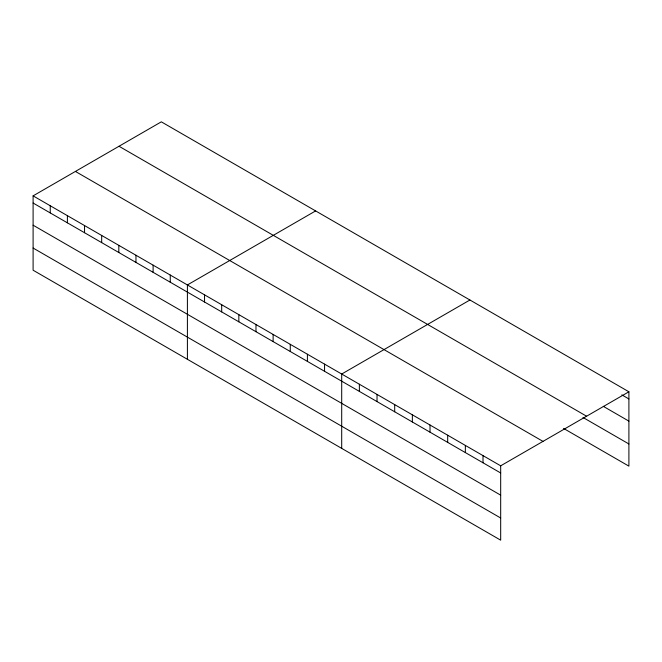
<?xml version="1.0" encoding="UTF-8"?>
<svg xmlns="http://www.w3.org/2000/svg" width="662" height="662" viewBox="0 0 662 662"><rect width="100%" height="100%" fill="white"/><g stroke="black" fill="none" stroke-linecap="round" stroke-linejoin="round"><path stroke-width="0.99" d="M500.679 495.151L500.679 465.816L33.1 195.861L33.1 270.212L500.679 540.167L500.679 495.151L33.1 225.196M563.544 428.405L628.9 466.139L628.9 391.788L161.321 121.833L33.1 195.861M315.625 210.913L187.404 284.941L187.404 359.3M469.921 300.002L341.7 374.03L341.7 448.381M500.679 465.816L628.9 391.788M621.833 394.866L628.9 398.946M603.289 406.336L628.9 421.123M119.011 146.261L586.59 416.216M582.974 417.449L628.9 443.97M75.41 171.433L542.989 441.38M33.1 203.027L500.679 472.974M33.1 248.043L500.679 517.998M483.012 455.613L483.012 462.779M465.353 445.418L465.353 452.585M447.686 435.215L447.686 442.382M430.019 425.021L430.019 432.187M412.36 414.826L412.36 421.984M394.693 404.623L394.693 411.789M377.026 394.428L377.026 401.586M359.367 384.225L359.367 391.391M324.554 364.133L324.554 371.291M307.408 354.236L307.408 361.394M290.27 344.331L290.27 351.497M273.125 334.434L273.125 341.6M255.979 324.537L255.979 331.703M238.833 314.64L238.833 321.806M221.687 304.743L221.687 311.901M204.541 294.847L204.541 302.004M170.258 275.044L170.258 282.211M153.112 265.148L153.112 272.314M135.967 255.251L135.967 262.417M118.821 245.354L118.821 252.512M101.675 235.457L101.675 242.615M84.537 225.552L84.537 232.718M67.392 215.655L67.392 222.821M50.246 205.758L50.246 212.924"/></g></svg>
